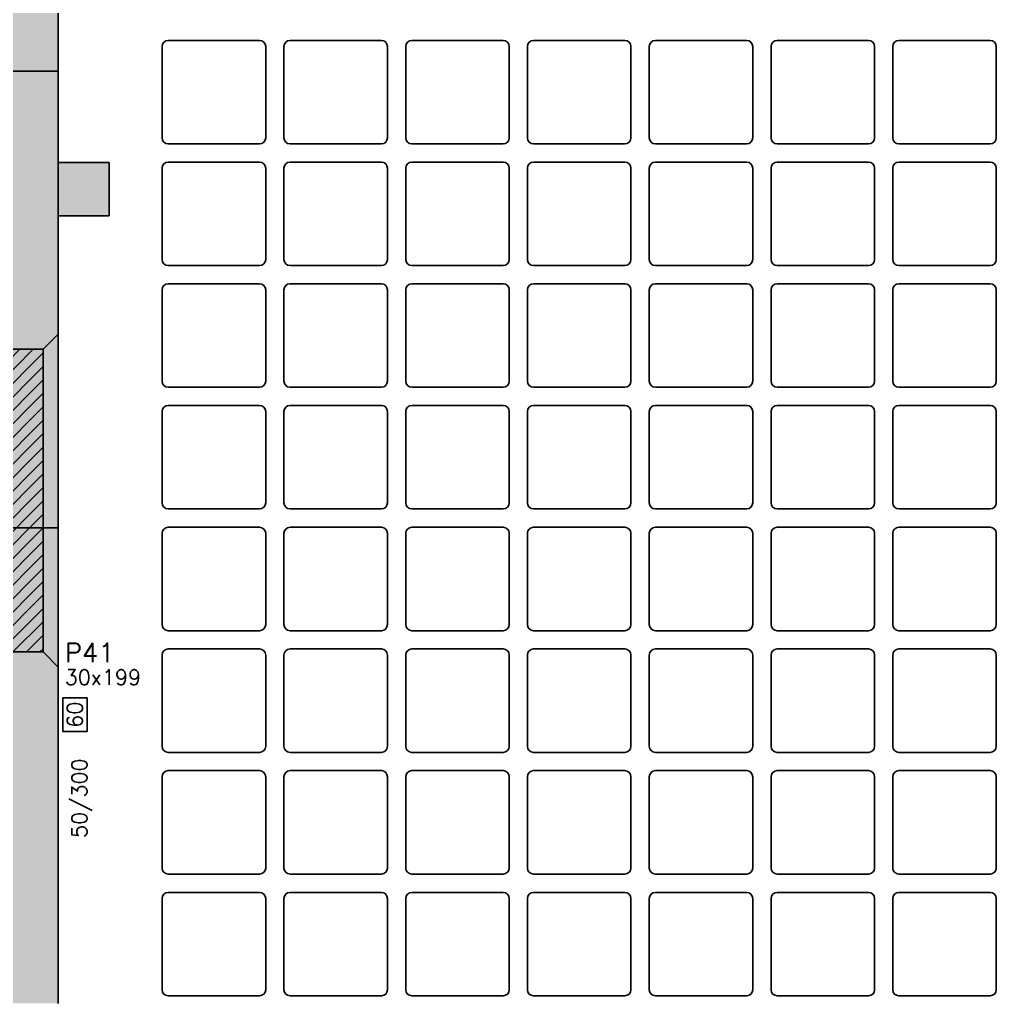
# Model space of a CAD drawing. Extents: x 1860 to 9314, y -614 to 3837.
# Drawn here: x 4906 to 5548, y 2357 to 3004 of the extents above; entities that cross this region are included whole.
import ezdxf
from ezdxf.enums import TextEntityAlignment as Align

# ---------------------------------------------------------------- set-up
doc = ezdxf.new("R2010")
doc.units = 0
for name, color, linetype in [('251', 5, 'Continuous'), ('F-CORTE', 4, 'Continuous'), ('F-CUBETA', 1, 'Continuous'), ('F-PILARES-DIM', 172, 'Continuous'), ('F-PILARES-HACH', 174, 'Continuous'), ('F-PILARES-N', 170, 'Continuous'), ('F-PILARES-NASCE', 4, 'Continuous'), ('F-PILARES-NOME', 170, 'Continuous'), ('F-SOLIDO-CORTE', 71, 'Continuous'), ('F-VIGAS', 3, 'Continuous'), ('F-VIGAS-DIM', 2, 'Continuous')]:
    doc.layers.add(name, color=color, linetype=linetype)
doc.layers.add('F-DESNIVEL-2', color=7, linetype='Continuous', true_color=0xffd1e8)
doc.styles.add('MCP', font='romans.shx')

# ---------------------------------------------------------------- blocks, each defined once
blk = doc.blocks.new('_VAONER063650636500869008690')
at = {"layer": '251', "color": 1}
for p, q in [((30, 34), (-30, 34)), ((-34, 30), (-34, -30)), ((34, -30), (34, 30)), ((-30, -34), (30, -34))]:
    blk.add_line(p, q, dxfattribs=at)
for centre, start, end in [((-30, 30), 90, 180), ((30, 30), 0, 90), ((-30, -30), 180, 270), ((30, -30), 270, 0)]:
    blk.add_arc(centre, 4, start, end, dxfattribs=at)
blk = doc.blocks.new('*U8')
at = {"layer": 'F-VIGAS-DIM', "color": 1}
blk.add_lwpolyline([(0, 0), (22, 0), (22, 16), (0, 16)], close=True, dxfattribs=at)
at = {"layer": 'F-VIGAS-DIM', "style": 'MCP'}
blk.add_attdef('DIM', text='', height=10, dxfattribs=at).set_placement((11, 8), align=Align.MIDDLE_CENTER)

msp = doc.modelspace()

# ---------------------------------------------------------------- hatches: boundary and pattern name
at = {"layer": 'F-PILARES-HACH', "linetype": 'Continuous'}
h = msp.add_hatch(dxfattribs=at)
h.set_pattern_fill('ANSI31', color=256, scale=50, style=0)
h.set_pattern_definition([(45, (3615.476, 1372.732), (-4.419417, 4.419417), [])])
h.paths.add_polyline_path([(4891.48, 2588.23), (4921.48, 2588.23), (4921.48, 2787.23), (4891.48, 2787.23)], flags=16)
at = {"layer": 'F-SOLIDO-CORTE', "linetype": 'Continuous'}
msp.add_hatch(color=256, dxfattribs=at).paths.add_polyline_path([(4881.48, 2969.94), (4881.48, 2669.94), (4931.48, 2669.94), (4931.48, 2874.94), (4964.83, 2874.94), (4964.83, 2909.94), (4931.48, 2909.94), (4931.48, 2969.94)], flags=16)

# ---------------------------------------------------------------- linework, layer by layer
at = {"layer": 'F-CORTE', "linetype": 'Continuous'}
msp.add_lwpolyline([(4964.83, 2909.94), (4931.48, 2909.94), (4931.48, 2969.94), (4881.48, 2969.94), (4881.48, 2669.94), (4931.48, 2669.94), (4931.48, 2874.94), (4964.83, 2874.94)], dxfattribs=at)
at = {"layer": 'F-DESNIVEL-2', "linetype": 'Continuous'}
for points in [[(4931.48, 2687.73), (4931.48, 3022.13), (4881.48, 3022.13)], [(4931.48, 2687.73), (4881.48, 3022.13), (4881.48, 2687.73)], [(4931.48, 2517.73), (4931.48, 2687.73), (4881.48, 2687.73)], [(4931.48, 2517.73), (4881.48, 2687.73), (4881.48, 2517.73)], [(4931.48, 2687.73), (4881.48, 2687.73), (4931.48, 2687.73)], [(4931.48, 2517.73), (4881.48, 2517.73), (4881.48, 2357.33)], [(4931.48, 2517.73), (4881.48, 2357.33), (4931.48, 2357.33)], [(4931.48, 2517.73), (4881.48, 2517.73), (4931.48, 2517.73)], [(4931.48, 2517.73), (4931.48, 2357.33), (4931.48, 2517.73)]]:
    msp.add_solid(points, dxfattribs=at)
at = {"layer": 'F-PILARES-N', "linetype": 'Continuous'}
msp.add_lwpolyline([(4891.48, 2588.23), (4921.48, 2588.23), (4921.48, 2787.23), (4891.48, 2787.23), (4891.48, 2588.23)], dxfattribs=at)
at = {"layer": 'F-PILARES-NASCE', "linetype": 'Continuous'}
for p, q in [((4921.48, 2787.23), (4931.48, 2797.23)), ((4921.48, 2588.23), (4931.48, 2578.23))]:
    msp.add_line(p, q, dxfattribs=at)
at = {"layer": 'F-SOLIDO-CORTE'}
msp.add_lwpolyline([(4881.48, 2969.94), (4881.48, 2669.94), (4931.48, 2669.94), (4931.48, 2874.94), (4964.83, 2874.94), (4964.83, 2909.94), (4931.48, 2909.94), (4931.48, 2969.94), (4881.48, 2969.94)], dxfattribs=at)
at = {"layer": 'F-VIGAS'}
for points in [[(4931.48, 2687.73), (4931.48, 3022.23)], [(4931.48, 2517.73), (4931.48, 2687.73)], [(4931.48, 2357.23), (4931.48, 2517.73)]]:
    msp.add_lwpolyline(points, dxfattribs=at)

# ---------------------------------------------------------------- block references
at = {"layer": 'F-CUBETA'}
for p in [(5033.72, 2956.23), (5113.72, 2956.23), (5193.72, 2956.23), (5273.72, 2956.23), (5353.72, 2956.23), (5433.72, 2956.23), (5513.72, 2956.23), (5033.72, 2876.23), (5113.72, 2876.23), (5193.72, 2876.23), (5273.72, 2876.23), (5353.72, 2876.23), (5433.72, 2876.23), (5513.72, 2876.23), (5033.72, 2796.23), (5113.72, 2796.23), (5193.72, 2796.23), (5273.72, 2796.23), (5353.72, 2796.23), (5433.72, 2796.23), (5513.72, 2796.23), (5033.72, 2716.23), (5113.72, 2716.23), (5193.72, 2716.23), (5273.72, 2716.23), (5353.72, 2716.23), (5433.72, 2716.23), (5513.72, 2716.23), (5033.72, 2636.23), (5113.72, 2636.23), (5193.72, 2636.23), (5273.72, 2636.23), (5353.72, 2636.23), (5433.72, 2636.23), (5513.72, 2636.23), (5033.72, 2556.23), (5113.72, 2556.23), (5193.72, 2556.23), (5273.72, 2556.23), (5353.72, 2556.23), (5433.72, 2556.23), (5513.72, 2556.23), (5033.72, 2476.23), (5113.72, 2476.23), (5193.72, 2476.23), (5273.72, 2476.23), (5353.72, 2476.23), (5433.72, 2476.23), (5513.72, 2476.23), (5033.72, 2396.23), (5113.72, 2396.23), (5193.72, 2396.23), (5273.72, 2396.23), (5353.72, 2396.23), (5433.72, 2396.23), (5513.72, 2396.23)]:
    msp.add_blockref('_VAONER063650636500869008690', p, dxfattribs=at)
at = {"layer": 'F-VIGAS-DIM', "linetype": 'Continuous', "rotation": 90}
msp.add_blockref('*U8', (4950.37, 2535.98), dxfattribs=at).add_auto_attribs({'DIM': '60'})

# ---------------------------------------------------------------- texts
at = {"layer": 'F-PILARES-DIM', "linetype": 'Continuous', "style": 'MCP'}
msp.add_text('30x199', height=10, dxfattribs=at).set_placement((4935.73, 2566.61))
at = {"layer": 'F-PILARES-NOME', "linetype": 'Continuous', "style": 'MCP'}
msp.add_text('P41', height=12.5, dxfattribs=at).set_placement((4935.73, 2581.61))
at = {"layer": 'F-VIGAS-DIM', "linetype": 'Continuous', "style": 'MCP'}
msp.add_text('50/300', height=10, rotation=90, dxfattribs=at).set_placement((4950.37, 2465.98))

doc.saveas('drawing.dxf')
